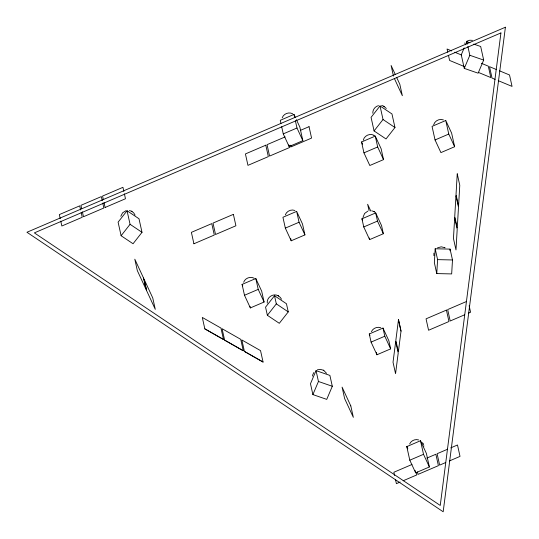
<?xml version="1.0" encoding="UTF-8"?>
<svg xmlns="http://www.w3.org/2000/svg" width="539" height="539" viewBox="0 0 539 539"><rect width="100%" height="100%" fill="white"/><g stroke="black" fill="none" stroke-linecap="round" stroke-linejoin="round"><path stroke-width="0.81" d="M435.182 248.775L434.36 262.729L436.765 273.583L451.669 273.92L452.49 259.966L450.085 249.106L435.182 248.775L437.594 259.63L436.765 273.583M449.991 250.75L450.085 249.106M312.505 376.114L312.647 375.252M362.963 217.433L364.593 213.457L367.8 211.147M398.489 319.721L395.835 340.365L398.368 351.778L401.023 331.135L398.489 319.721L401.016 331.135M433.888 253.141L433.922 255.654M120.803 216.274L122.575 212.838L125.917 210.715M363.279 140.214C364.223 135.612 369.97 132.998 374.046 135.356M312.788 374.679L313.873 372.489M433.666 124.765C434.778 120.756 439.554 118.364 443.429 119.914M282.193 117.846C283.588 113.709 288.911 111.647 292.711 113.823M243.648 282.281C245.036 278.144 250.365 276.083 254.165 278.252M285.306 214.913C286.6 211.126 291.201 208.997 294.927 210.479M316.043 370.623L310.484 383.734L312.889 394.588L326.742 399.379L332.3 386.274L329.895 375.413L316.043 370.623L318.448 381.484L312.889 394.588M464.2 47.877L461.263 54.816L464.268 68.392L478.12 73.176L483.678 60.072L480.673 46.495L473.747 44.104M465.514 44.791L466.821 41.705L469.9 42.77M464.268 68.392L469.826 55.281L467.879 46.495M371.418 331.674C372.927 328.19 377.287 326.378 380.81 327.773M409.647 443.968C411.102 440.632 415.171 438.8 418.628 439.932M464.618 43.288L464.881 42.938M127.056 210.736L118.102 222.156L121.113 235.732L133.052 243.749L142.006 232.322L138.995 218.753L127.056 210.736L130.067 224.305L142.006 232.322M121.113 235.732L130.067 224.305M380.022 105.934L371.068 117.361L374.073 130.93L386.018 138.947L394.972 127.527L391.961 113.951L380.022 105.934L383.034 119.51L394.972 127.527M374.073 130.93L383.034 119.51M274.513 295.722L265.559 307.149L267.364 315.288L279.303 323.312L288.257 311.886L286.452 303.747L274.513 295.722L276.318 303.868L288.257 311.886M267.364 315.288L276.318 303.868M466.909 41.193L469.786 40.216L472.454 40.371M437.5 247.852L441.239 246.822L444.776 247.691M295.359 117.408L293.977 114.43L280.253 120.312L280.96 123.505M105.092 207.475L125.472 198.743L124.388 193.845M296.389 119.645L299.839 127.083L302.851 140.659L289.126 146.541L283.258 133.888L296.989 128.006L295.392 120.817M285.158 136.906L267.041 144.668L269.567 156.088L289.955 147.349L289.591 145.719M300.735 130.229L309.042 126.672M361.541 141.986L375.265 136.104L381.127 148.757L383.532 159.618L369.808 165.5L363.946 152.847L361.541 141.986L362.572 144.216M363.946 152.847L377.671 146.965L375.265 136.104M445.766 120.5L432.042 126.382L435.047 139.951L440.915 152.604L454.64 146.723L451.628 133.153L445.766 120.5L448.778 134.07L454.64 146.723M435.047 139.951L448.778 134.07M193.912 243.769L214.3 235.038L211.766 223.618L191.385 232.349L193.912 243.769M296.652 211.389L282.928 217.271L285.333 228.125L291.195 240.785L304.926 234.903L302.514 224.042L296.652 211.389L299.057 222.243L304.926 234.903M285.333 228.125L299.057 222.243M361.952 218.814L375.683 212.932L381.545 225.585L383.35 233.731L369.626 239.612L363.758 226.959L361.952 218.814L362.646 220.303M363.758 226.959L377.489 221.078L375.683 212.932M242.085 284.403L255.809 278.522L261.678 291.181L264.083 302.035L250.359 307.917L244.49 295.264L242.085 284.403L242.772 285.892M244.49 295.264L258.221 289.382L255.809 278.522M369.269 333.964L382.993 328.083L388.855 340.736L390.66 348.881L376.936 354.763L371.075 342.103L369.269 333.964L369.956 335.453M371.075 342.103L384.799 336.221L382.993 328.083M466.538 301.483L447.666 309.568L450.2 320.988L464.537 314.843M468.317 313.22L470.581 312.249L469.132 305.728M406.783 446.615L420.508 440.734L426.369 453.393L429.381 466.963L415.657 472.844L409.795 460.191L406.783 446.615L407.821 448.852M409.795 460.191L423.519 454.31L420.508 440.734M411.991 464.483L393.868 472.245L394.595 475.506M426.814 458.123L435.869 454.249L438.402 465.662L418.015 474.394L417.476 471.948M447.673 449.189L437.109 453.717L439.635 465.13L445.679 462.543M450.692 447.889L457.49 444.985L460.023 456.398L449.452 460.926M400.174 482.041L396.401 483.658L395.498 479.582M403.192 480.748L416.782 474.926L416.243 472.474M317.343 369.835L320.348 369.377L323.447 370.232M378.506 105.631C375.124 106.392 372.604 109.754 372.799 113.21M437.594 259.63L452.49 259.966M278.212 295.783C273.26 292.845 266.434 297.481 267.27 303.147M382.461 105.745L381.605 105.543M371.735 210.803L373.904 211.551M131.604 211.261L129.434 210.513M469.826 55.281L483.678 60.072M318.448 381.484L332.3 386.274M382.879 105.88L383.775 106.291M451.682 50.935L447.06 49.015L447.781 52.283M454.754 52.216L461.687 55.093M481.367 63.285L488.294 66.162L490.827 77.576L478.511 72.455M496.432 69.544L489.506 66.668L492.04 78.081L495.119 79.361M499.512 70.825L509.517 74.982L512.05 86.402L498.198 80.641M464.214 66.513L449.587 60.435L448.509 55.537M384.051 106.439L386.308 108.46M445.052 247.846L444.675 247.637M374.181 211.699L375.009 212.258M131.88 211.409L133.766 212.966L135.067 215.101M278.488 295.938L280.368 297.494L281.499 299.233M323.723 370.387L326.533 373.291M383.674 106.23L384.159 106.5M373.945 135.296L374.322 135.505M373.803 211.49L374.288 211.76M131.503 211.2L131.988 211.47M278.111 295.729L278.596 295.999M323.346 370.178L323.831 370.448M204.833 328.851L223.49 339.482L220.956 328.069L202.3 317.437L204.827 328.857L223.49 339.489M224.622 340.129L243.278 350.761L240.751 339.348L222.088 328.716L224.622 340.136L243.278 350.768M244.41 351.408L263.066 362.04L260.539 350.626L241.876 339.994L244.41 351.408L263.066 362.046M422.475 442.647L422.953 443.381M423.027 443.53L423.553 444.729M395.289 74.503L391.105 65.482L393.457 76.08M396.684 77.508L399.817 84.273L402.343 95.693L394.332 78.398M377.671 146.965L383.532 159.618M377.489 221.078L383.35 233.731M370.785 211.039L367.645 204.274L369.094 210.796M296.989 128.006L302.851 140.659M384.799 336.221L390.66 348.881M423.519 454.31L429.381 466.963M258.221 289.382L264.083 302.035M144.041 279.135L152.746 297.926L155.279 309.339L146.568 290.548L144.041 279.135L146.574 290.548M466.821 41.705L467.353 44.104M369.262 237.982L369.626 239.612M415.124 470.453L415.657 472.844M376.39 352.317L376.936 354.763M309.042 126.672L311.569 138.085L291.188 146.817L290.824 145.186M293.977 114.43L294.685 117.623M288.769 144.944L289.126 146.541M281.668 126.699L283.258 133.888M290.683 238.454L291.195 240.785M250.015 306.368L250.359 307.917M123.849 191.406L122.939 187.323L102.558 196.055L103.279 199.322M104.007 202.583L105.092 207.475M102.228 200.67L101.325 196.587L80.938 205.325L81.665 208.586M102.767 203.109L103.852 208.007L83.471 216.739L82.386 211.847M80.607 209.934L79.705 205.851L59.324 214.589L60.227 218.666M81.153 212.373L82.238 217.271L61.85 226.003L60.766 221.111M423.816 445.746L423.876 446.177M454.673 217.783L453.454 238.501L455.987 249.921L457.2 229.203L454.667 217.783M455.96 195.812L454.741 216.53L457.274 227.943L458.487 207.225L455.954 195.812M457.247 173.834L456.028 194.559L458.561 205.972L459.78 185.254L457.247 173.834M395.68 341.611L393.025 362.255L395.559 373.675L398.206 353.032L395.673 341.611M500.926 32.94L440.248 505.447L34.361 232.882L500.926 32.94M505.4 27.226L443.179 511.774L26.95 232.262L505.4 27.226M265.801 145.2L245.42 153.932L247.953 165.352L268.334 156.62L265.801 145.2M233.387 214.354L212.999 223.085L215.533 234.505L235.914 225.767L233.387 214.354M446.433 310.1L426.046 318.832L428.579 330.252L448.96 321.52L446.427 310.1M350.801 405.921L342.09 387.13L344.623 398.543L353.335 417.334L350.801 405.921M143.515 277.996L134.804 259.198L137.33 270.618L146.042 289.409L143.515 277.996"/></g></svg>
